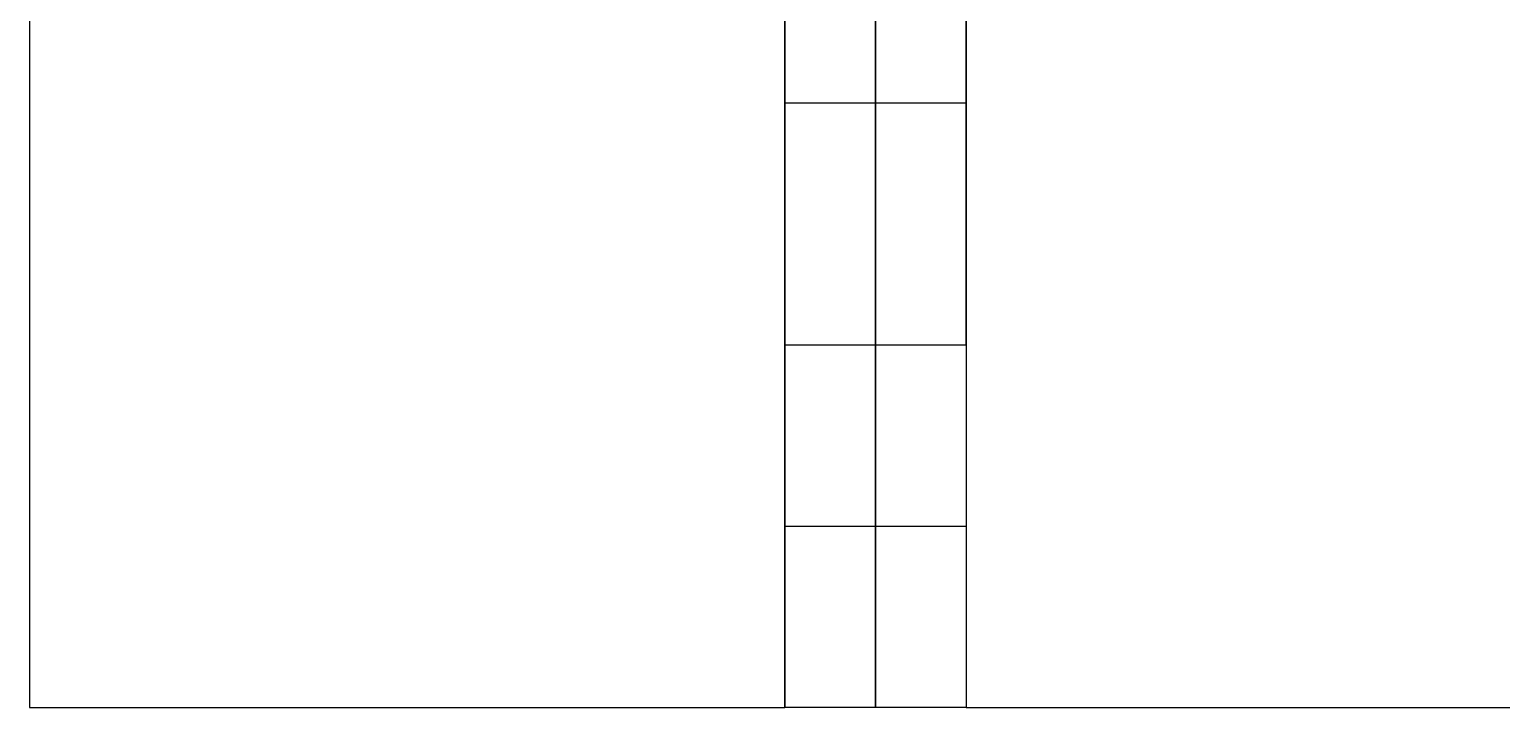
# Model space of a CAD drawing. Header units: millimetres. Extents: x -170 to 170, y -1654 to 210.
# Drawn here: x -153 to -31.3, y -173 to -117 of the extents above; entities that cross this region are included whole.
import ezdxf

# ---------------------------------------------------------------- set-up
doc = ezdxf.new("R2010")
doc.units = ezdxf.units.MM
doc.header["$MEASUREMENT"] = 0
doc.layers.add('V1', color=7, linetype='Continuous', true_color=0x000000)

msp = doc.modelspace()

# ---------------------------------------------------------------- linework, layer by layer
at = {"layer": 'V1'}
for p, q in [((-153, -13.03, -7.5), (-153, -173.03, -7.5)), ((-83.08, -173.03, -15), (-83.08, -143.03, -15)), ((-90.58, -158.03, -15), (-75.58, -158.03, -15))]:
    msp.add_line(p, q, dxfattribs=at)
for points in [[(-153, -13.03, -15), (-153, -93.03, -15), (-153, -173.03, -15)], [(-153, -13.03), (-153, -93.03), (-153, -173.03)], [(-90.58, -73.03, 109.08), (-90.58, -123.03, 54.54), (-90.58, -173.03)], [(-90.58, -143.03), (-90.58, -108.03), (-90.58, -73.03)], [(-90.58, -123.65, 53.86), (-90.58, -98.34, 53.86), (-90.58, -73.03, 53.86)], [(-83.08, -143.03), (-83.08, -108.03), (-83.08, -73.03)], [(-83.08, -73.03, 109.08), (-83.08, -123.03, 54.54), (-83.08, -173.03)], [(-75.58, -73.03, 109.08), (-75.58, -123.03, 54.54), (-75.58, -173.03)], [(-75.58, -143.03), (-75.58, -108.03), (-75.58, -73.03)], [(-75.58, -123.65, 53.86), (-75.58, -98.34, 53.86), (-75.58, -73.03, 53.86)], [(-90.58, -121.78), (-90.58, -121.78, 27.95), (-90.58, -121.78, 55.91)], [(-75.58, -121.78, 55.91), (-75.58, -121.78, 27.95), (-75.58, -121.78)], [(-90.58, -123.03), (-83.08, -123.03), (-75.58, -123.03)], [(-90.58, -123.03, 54.54), (-83.08, -123.03, 54.54), (-75.58, -123.03, 54.54)], [(-90.58, -143.03), (-90.58, -143.03, -7.5), (-90.58, -143.03, -15)], [(-90.58, -173.03, -15), (-90.58, -158.03, -15), (-90.58, -143.03, -15)], [(-90.58, -143.03, -15), (-83.08, -143.03, -15), (-75.58, -143.03, -15)], [(-90.58, -143.03), (-83.08, -143.03), (-75.58, -143.03)], [(-90.58, -143.03, -7.5), (-83.08, -143.03, -7.5), (-75.58, -143.03, -7.5)], [(-90.58, -143.03), (-90.58, -143.03, -7.5), (-90.58, -143.03, -15)], [(-90.58, -143.03, -15), (-83.08, -143.03, -15), (-75.58, -143.03, -15)], [(-90.58, -173.03, -15), (-90.58, -158.03, -15), (-90.58, -143.03, -15)], [(-90.58, -143.03), (-83.08, -143.03), (-75.58, -143.03)], [(-90.58, -173.03), (-90.58, -158.03), (-90.58, -143.03)], [(-90.58, -143.03, -7.5), (-83.08, -143.03, -7.5), (-75.58, -143.03, -7.5)], [(-83.08, -143.03), (-83.08, -143.03, -7.5), (-83.08, -143.03, -15)], [(-83.08, -143.03), (-83.08, -143.03, -7.5), (-83.08, -143.03, -15)], [(-75.58, -143.03), (-75.58, -143.03, -7.5), (-75.58, -143.03, -15)], [(-75.58, -143.03, -15), (-75.58, -158.03, -15), (-75.58, -173.03, -15)], [(-75.58, -143.03), (-75.58, -143.03, -7.5), (-75.58, -143.03, -15)], [(-75.58, -143.03, -15), (-75.58, -158.03, -15), (-75.58, -173.03, -15)], [(-75.58, -143.03), (-75.58, -158.03), (-75.58, -173.03)], [(-153, -173.03, -15), (-153, -173.03, -7.5), (-153, -173.03)], [(-153, -173.03, -15), (-121.79, -173.03, -15), (-90.58, -173.03, -15)], [(-153, -173.03), (-121.79, -173.03), (-90.58, -173.03)], [(-153, -173.03, -7.5), (-121.79, -173.03, -7.5), (-90.58, -173.03, -7.5)], [(-75.58, -173.03), (-83.08, -173.03), (-90.58, -173.03)], [(-90.58, -173.03), (-90.58, -173.03, -7.5), (-90.58, -173.03, -15)], [(-75.58, -173.03, -15), (-83.08, -173.03, -15), (-90.58, -173.03, -15)], [(-75.58, -173.03, -7.5), (-83.08, -173.03, -7.5), (-90.58, -173.03, -7.5)], [(-90.58, -173.03), (-90.58, -173.03, -7.5), (-90.58, -173.03, -15)], [(-83.08, -173.03), (-83.08, -173.03, -7.5), (-83.08, -173.03, -15)], [(-75.58, -173.03), (-75.58, -173.03, -7.5), (-75.58, -173.03, -15)], [(-75.58, -173.03), (-75.58, -173.03, -7.5), (-75.58, -173.03, -15)], [(-75.58, -173.03, -15), (0, -173.03, -15), (75.58, -173.03, -15)], [(-75.58, -173.03), (0, -173.03), (75.58, -173.03)], [(-75.58, -173.03, -7.5), (0, -173.03, -7.5), (75.58, -173.03, -7.5)]]:
    msp.add_open_spline(points, degree=2, dxfattribs=at)

doc.saveas('drawing.dxf')
